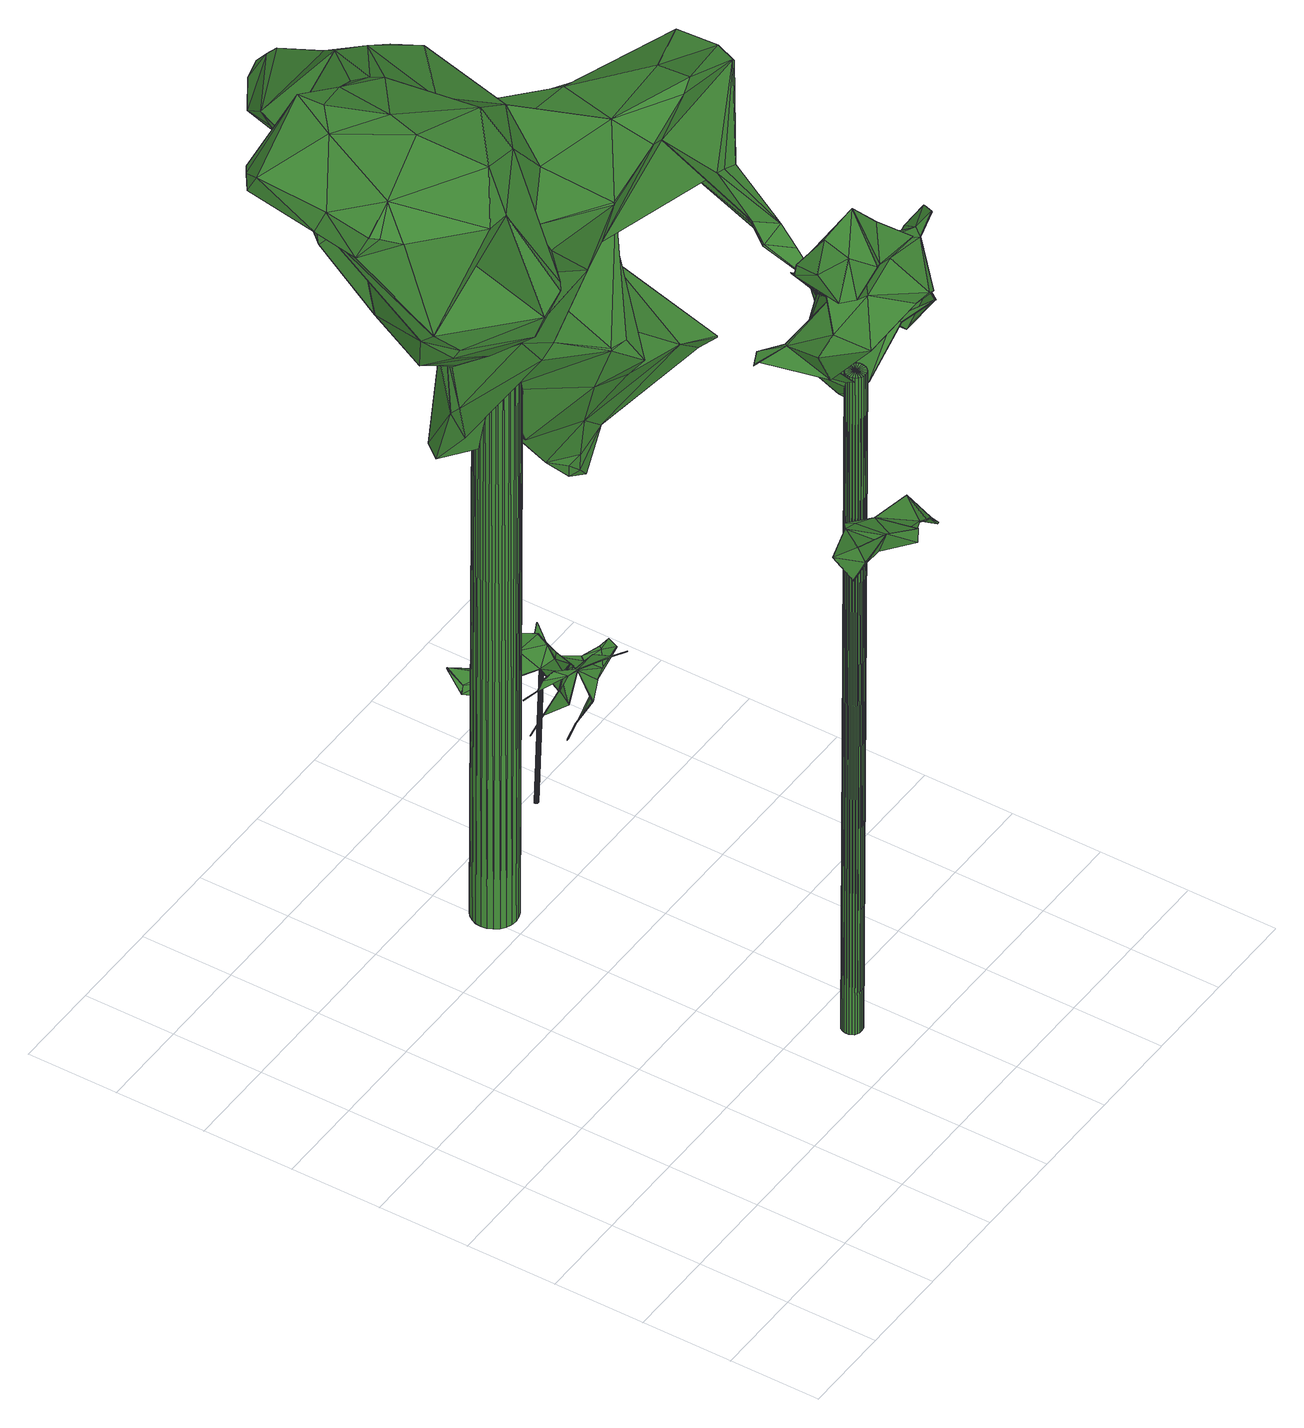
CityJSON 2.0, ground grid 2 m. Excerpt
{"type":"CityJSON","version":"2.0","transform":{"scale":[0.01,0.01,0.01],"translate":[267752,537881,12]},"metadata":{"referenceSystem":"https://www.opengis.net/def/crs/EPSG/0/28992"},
"CityObjects":{
"tree1":{"type":"SolitaryVegetationObject","attributes":{"gtid":71,"crown_width_m":5.17,"crown_median_z":29.79,"crown_r50_m":0.303,"crown_porosity":0.956,"trunk_H_m":16.92,"trunk_DBH_m":0.442,"trunk_radius_m":0.221,"trunk_base_height_m":12.87,"original_gtid":"75"},"geometry":[{"type":"Solid","lod":"3","boundaries":[[[[0,1,2]],[[3,4,5]],[[6,7,8]],[[9,10,11]],[[12,10,9]],[[13,14,15]],[[16,17,18]],[[19,20,21]],[[22,23,24]],[[25,26,27]],[[28,29,30]],[[31,1,32]],[[33,34,35]],[[36,34,37]],[[38,39,40]],[[41,42,43]],[[41,43,44]],[[45,46,22]],[[47,48,49]],[[50,51,52]],[[53,25,54]],[[12,55,56]],[[57,56,58]],[[0,8,7]],[[59,60,61]],[[54,25,62]],[[53,63,64]],[[65,4,66]],[[67,5,65]],[[3,66,4]],[[68,69,70]],[[69,71,70]],[[72,73,74]],[[3,75,66]],[[76,77,78]],[[0,7,1]],[[78,20,79]],[[65,5,4]],[[44,80,81]],[[26,64,82]],[[5,83,3]],[[59,18,17]],[[84,85,43]],[[69,11,86]],[[29,87,30]],[[80,88,75]],[[64,25,53]],[[26,25,64]],[[89,17,16]],[[90,91,6]],[[19,21,22]],[[92,40,93]],[[62,63,54]],[[57,94,31]],[[9,91,90]],[[9,90,12]],[[67,83,5]],[[95,75,83]],[[96,81,95]],[[97,81,96]],[[96,95,83]],[[96,83,67]],[[98,99,38]],[[19,100,98]],[[46,100,22]],[[75,3,83]],[[48,60,59]],[[91,11,6]],[[91,9,11]],[[37,34,33]],[[87,101,102]],[[103,51,89]],[[104,105,76]],[[69,68,31]],[[68,57,31]],[[7,6,32]],[[6,106,90]],[[8,106,6]],[[17,49,48]],[[96,67,107]],[[104,98,108]],[[20,76,21]],[[72,74,93]],[[42,93,74]],[[95,81,75]],[[57,70,56]],[[109,66,110]],[[109,110,111]],[[80,43,85]],[[33,13,15]],[[112,38,99]],[[14,13,101]],[[14,101,29]],[[56,70,12]],[[24,49,113]],[[99,98,100]],[[68,70,57]],[[59,17,48]],[[102,114,36]],[[63,62,25]],[[54,63,53]],[[29,101,87]],[[80,85,88]],[[115,116,8]],[[73,117,118]],[[119,114,120]],[[102,120,114]],[[121,73,118]],[[82,122,26]],[[87,102,36]],[[123,50,124]],[[31,94,1]],[[7,32,1]],[[82,94,57]],[[30,124,50]],[[103,123,124]],[[118,125,121]],[[126,121,125]],[[56,55,116]],[[123,17,89]],[[127,16,18]],[[69,32,11]],[[31,32,69]],[[42,74,126]],[[128,127,129]],[[130,35,45]],[[50,123,89]],[[108,105,104]],[[63,25,131]],[[27,131,25]],[[64,131,82]],[[64,63,131]],[[127,18,61]],[[2,94,131]],[[1,94,2]],[[131,94,82]],[[47,24,112]],[[112,99,47]],[[22,21,23]],[[125,118,84]],[[45,129,46]],[[61,46,129]],[[17,123,103]],[[129,35,128]],[[120,132,119]],[[130,132,120]],[[61,129,127]],[[79,20,19]],[[76,98,104]],[[127,128,16]],[[44,43,80]],[[40,72,93]],[[24,133,119]],[[133,113,119]],[[55,106,8]],[[11,32,6]],[[131,134,2]],[[2,134,115]],[[131,27,134]],[[57,122,82]],[[58,122,57]],[[59,61,18]],[[58,116,122]],[[58,56,116]],[[116,115,134]],[[116,134,122]],[[26,122,134]],[[26,134,27]],[[75,81,80]],[[76,105,111]],[[30,135,124]],[[116,55,8]],[[70,86,12]],[[71,86,70]],[[84,43,42]],[[39,72,40]],[[28,136,29]],[[45,35,129]],[[19,22,100]],[[111,105,109]],[[107,109,105]],[[125,42,126]],[[125,84,42]],[[114,34,36]],[[79,98,76]],[[79,76,78]],[[108,38,40]],[[108,98,38]],[[14,137,15]],[[55,12,106]],[[87,36,135]],[[87,135,30]],[[75,88,66]],[[133,112,113]],[[112,24,113]],[[28,52,51]],[[128,17,103]],[[108,40,107]],[[92,107,40]],[[14,136,137]],[[28,137,136]],[[14,29,136]],[[48,47,99]],[[15,137,37]],[[37,137,28]],[[73,39,117]],[[84,117,39]],[[84,39,85]],[[101,13,138]],[[84,118,117]],[[102,101,138]],[[102,138,120]],[[37,33,15]],[[92,93,42]],[[79,19,98]],[[78,77,20]],[[20,77,76]],[[76,111,21]],[[23,21,111]],[[119,132,24]],[[45,49,24]],[[30,52,28]],[[107,105,108]],[[24,139,133]],[[39,133,139]],[[85,139,140]],[[39,139,85]],[[38,112,39]],[[112,133,39]],[[140,139,111]],[[66,109,65]],[[23,111,139]],[[24,23,139]],[[73,72,39]],[[90,106,12]],[[48,99,60]],[[138,141,142]],[[138,142,120]],[[45,24,132]],[[130,45,132]],[[22,24,47]],[[50,52,30]],[[113,49,128]],[[121,74,73]],[[128,49,17]],[[22,49,45]],[[47,49,22]],[[103,16,128]],[[89,16,103]],[[88,110,66]],[[124,51,103]],[[135,51,124]],[[11,10,86]],[[135,28,51]],[[135,37,28]],[[92,42,41]],[[97,96,107]],[[92,41,107]],[[89,51,50]],[[81,41,44]],[[97,41,81]],[[107,41,97]],[[113,34,119]],[[126,74,121]],[[65,109,67]],[[111,110,140]],[[141,33,35]],[[114,119,34]],[[35,34,128]],[[141,13,33]],[[67,109,107]],[[138,13,141]],[[88,140,110]],[[69,86,71]],[[2,8,0]],[[115,8,2]],[[37,135,143]],[[128,34,113]],[[88,85,140]],[[141,35,142]],[[120,142,130]],[[130,142,35]],[[135,36,143]],[[37,143,36]],[[12,86,10]],[[46,61,60]],[[99,100,60]],[[46,60,100]],[[144,145,146]],[[144,146,147]],[[147,146,148]],[[147,148,149]],[[146,145,150]],[[146,150,148]],[[148,150,151]],[[148,151,149]],[[150,145,152]],[[150,152,151]],[[151,152,153]],[[151,153,149]],[[152,145,154]],[[152,154,153]],[[153,154,155]],[[153,155,149]],[[154,145,156]],[[154,156,155]],[[155,156,157]],[[155,157,149]],[[156,145,158]],[[156,158,157]],[[157,158,159]],[[157,159,149]],[[158,145,160]],[[158,160,159]],[[159,160,161]],[[159,161,149]],[[160,145,162]],[[160,162,161]],[[161,162,163]],[[161,163,149]],[[162,145,164]],[[162,164,163]],[[163,164,165]],[[163,165,149]],[[164,145,166]],[[164,166,165]],[[165,166,167]],[[165,167,149]],[[166,145,168]],[[166,168,167]],[[167,168,169]],[[167,169,149]],[[168,145,170]],[[168,170,169]],[[169,170,171]],[[169,171,149]],[[170,145,172]],[[170,172,171]],[[171,172,173]],[[171,173,149]],[[172,145,174]],[[172,174,173]],[[173,174,175]],[[173,175,149]],[[174,145,176]],[[174,176,175]],[[175,176,177]],[[175,177,149]],[[176,145,178]],[[176,178,177]],[[177,178,179]],[[177,179,149]],[[178,145,180]],[[178,180,179]],[[179,180,181]],[[179,181,149]],[[180,145,182]],[[180,182,181]],[[181,182,183]],[[181,183,149]],[[182,145,184]],[[182,184,183]],[[183,184,185]],[[183,185,149]],[[184,145,186]],[[184,186,185]],[[185,186,187]],[[185,187,149]],[[186,145,188]],[[186,188,187]],[[187,188,189]],[[187,189,149]],[[188,145,190]],[[188,190,189]],[[189,190,191]],[[189,191,149]],[[190,145,192]],[[190,192,191]],[[191,192,193]],[[191,193,149]],[[192,145,144]],[[192,144,193]],[[193,144,147]],[[193,147,149]]]]}]},
"tree2":{"type":"SolitaryVegetationObject","attributes":{"gtid":46,"crown_width_m":10.28,"crown_median_z":30.71,"crown_r50_m":0.474,"crown_porosity":0.89,"trunk_H_m":17.83,"trunk_DBH_m":0.975,"trunk_radius_m":0.487,"trunk_base_height_m":12.88,"original_gtid":"48"},"geometry":[{"type":"Solid","lod":"3","boundaries":[[[[194,195,196]],[[197,198,199]],[[200,201,202]],[[203,204,205]],[[206,204,203]],[[207,208,209]],[[210,211,212]],[[194,210,212]],[[213,214,215]],[[216,217,194]],[[218,219,220]],[[221,212,222]],[[223,224,204]],[[213,225,226]],[[215,225,213]],[[227,214,213]],[[207,225,228]],[[229,230,231]],[[229,231,232]],[[233,231,234]],[[233,234,235]],[[236,237,238]],[[239,240,241]],[[242,222,243]],[[244,245,246]],[[247,248,249]],[[250,211,210]],[[251,252,253]],[[236,254,255]],[[194,212,221]],[[196,216,194]],[[197,243,211]],[[256,257,246]],[[221,258,194]],[[194,258,195]],[[259,260,261]],[[262,234,263]],[[196,264,216]],[[265,266,267]],[[210,194,217]],[[268,267,266]],[[269,270,271]],[[269,271,272]],[[221,222,258]],[[195,258,222]],[[273,274,208]],[[209,208,274]],[[275,232,276]],[[215,277,228]],[[225,215,228]],[[278,279,280]],[[281,282,283]],[[222,277,195]],[[284,285,286]],[[287,240,288]],[[241,240,287]],[[281,286,282]],[[276,289,275]],[[247,249,290]],[[272,291,292]],[[282,285,293]],[[283,282,293]],[[286,285,282]],[[210,294,250]],[[295,294,210]],[[217,295,210]],[[296,247,297]],[[263,234,230]],[[255,298,237]],[[244,257,248]],[[240,299,288]],[[217,216,300]],[[295,217,300]],[[271,291,272]],[[220,219,301]],[[259,302,303]],[[304,305,306]],[[307,306,305]],[[291,308,309]],[[195,277,196]],[[277,264,196]],[[227,264,214]],[[215,214,277]],[[293,285,284]],[[310,303,302]],[[245,279,311]],[[197,211,312]],[[310,302,281]],[[198,197,312]],[[238,237,313]],[[314,200,202]],[[257,256,315]],[[257,315,248]],[[316,249,248]],[[256,287,315]],[[251,233,252]],[[202,317,314]],[[270,269,318]],[[272,318,269]],[[319,219,320]],[[316,321,249]],[[249,321,290]],[[322,261,284]],[[323,229,232]],[[306,307,324]],[[325,326,327]],[[288,315,287]],[[290,321,328]],[[256,311,287]],[[246,311,256]],[[321,299,328]],[[238,207,228]],[[329,330,262]],[[227,213,206]],[[290,331,247]],[[301,219,332]],[[241,287,311]],[[197,242,243]],[[333,334,327]],[[318,334,333]],[[251,253,335]],[[200,314,336]],[[201,337,338]],[[322,281,302]],[[301,229,323]],[[250,312,211]],[[337,339,338]],[[333,327,340]],[[306,253,341]],[[198,312,250]],[[247,296,342]],[[247,342,248]],[[343,324,307]],[[300,343,295]],[[289,270,275]],[[283,344,310]],[[283,310,281]],[[299,345,288]],[[208,346,238]],[[286,322,284]],[[306,324,253]],[[289,347,270]],[[207,226,225]],[[272,292,325]],[[270,318,275]],[[263,265,268]],[[322,302,259]],[[218,220,339]],[[220,224,339]],[[337,200,336]],[[337,336,348]],[[264,206,349]],[[212,243,222]],[[211,243,212]],[[350,247,331]],[[257,244,246]],[[351,352,344]],[[353,352,351]],[[223,338,224]],[[280,319,348]],[[240,354,299]],[[239,354,240]],[[298,355,313]],[[223,226,274]],[[223,274,338]],[[264,349,216]],[[300,216,349]],[[241,354,239]],[[300,349,253]],[[233,356,276]],[[226,209,274]],[[323,232,275]],[[241,311,354]],[[357,358,266]],[[306,341,304]],[[207,209,226]],[[307,344,352]],[[344,255,254]],[[344,283,255]],[[255,283,298]],[[338,339,224]],[[301,332,229]],[[313,359,360]],[[247,361,297]],[[362,297,361]],[[325,292,326]],[[326,292,340]],[[232,231,233]],[[276,232,233]],[[230,234,231]],[[230,332,263]],[[347,289,356]],[[276,356,289]],[[281,322,286]],[[311,279,354]],[[275,318,323]],[[311,246,245]],[[327,326,340]],[[332,279,363]],[[227,206,264]],[[213,226,223]],[[305,310,307]],[[327,334,325]],[[265,267,268]],[[223,204,213]],[[245,363,279]],[[245,364,363]],[[199,254,236]],[[348,319,320]],[[325,334,272]],[[318,272,334]],[[303,235,330]],[[303,305,235]],[[365,329,357]],[[230,229,332]],[[278,361,354]],[[299,354,361]],[[366,367,368]],[[205,367,366]],[[369,368,270]],[[288,345,315]],[[305,304,341]],[[305,341,235]],[[280,348,370]],[[358,329,262]],[[205,204,224]],[[250,254,198]],[[365,313,329]],[[313,360,329]],[[199,198,254]],[[343,353,295]],[[310,305,303]],[[245,296,371]],[[280,332,319]],[[294,295,353]],[[294,353,250]],[[291,309,340]],[[332,280,279]],[[298,283,355]],[[365,357,372]],[[260,330,359]],[[208,207,346]],[[338,274,201]],[[369,270,347]],[[349,335,253]],[[203,349,206]],[[238,346,207]],[[367,220,373]],[[367,373,308]],[[368,367,308]],[[233,251,356]],[[360,330,329]],[[201,274,273]],[[299,321,345]],[[356,251,347]],[[369,347,251]],[[251,366,369]],[[366,368,369]],[[319,332,219]],[[254,351,344]],[[364,245,371]],[[337,348,339]],[[335,374,251]],[[251,374,366]],[[366,374,205]],[[300,324,343]],[[218,339,320]],[[348,320,339]],[[236,242,199]],[[197,199,242]],[[200,337,201]],[[248,345,316]],[[375,363,364]],[[244,248,342]],[[376,202,377]],[[376,377,365]],[[259,330,260]],[[303,330,259]],[[375,266,332]],[[378,357,266]],[[378,266,375]],[[307,352,343]],[[252,235,341]],[[278,354,279]],[[202,372,317]],[[262,330,235]],[[268,266,358]],[[280,370,278]],[[361,278,370]],[[359,313,355]],[[359,355,293]],[[283,293,355]],[[300,253,324]],[[218,320,219]],[[372,202,376]],[[252,233,235]],[[252,341,253]],[[297,371,296]],[[329,358,357]],[[268,358,262]],[[268,262,263]],[[202,201,377]],[[364,371,375]],[[317,379,314]],[[336,314,379]],[[350,361,247]],[[299,361,350]],[[299,350,328]],[[349,203,335]],[[374,335,203]],[[203,205,374]],[[328,350,331]],[[328,331,290]],[[373,220,301]],[[357,378,372]],[[317,372,378]],[[315,345,248]],[[365,380,313]],[[343,352,353]],[[254,353,351]],[[250,353,254]],[[321,316,345]],[[208,380,273]],[[238,380,208]],[[238,313,380]],[[206,213,204]],[[380,377,273]],[[365,377,380]],[[273,377,201]],[[228,242,236]],[[228,236,238]],[[222,242,277]],[[228,277,242]],[[360,359,330]],[[297,362,379]],[[307,310,344]],[[245,244,342]],[[336,379,362]],[[245,342,296]],[[255,237,236]],[[313,237,298]],[[368,271,270]],[[260,359,293]],[[361,370,362]],[[224,367,205]],[[224,220,367]],[[333,373,318]],[[292,291,340]],[[323,373,301]],[[291,368,308]],[[271,368,291]],[[318,373,323]],[[336,362,370]],[[336,370,348]],[[234,262,235]],[[373,309,308]],[[340,309,333]],[[333,309,373]],[[332,363,375]],[[372,376,365]],[[284,261,293]],[[260,293,261]],[[259,261,322]],[[378,379,317]],[[297,379,371]],[[378,371,379]],[[332,265,263]],[[332,266,265]],[[375,371,378]],[[277,381,264]],[[214,264,381]],[[214,381,277]],[[382,383,384]],[[382,384,385]],[[385,384,386]],[[385,386,387]],[[384,383,388]],[[384,388,386]],[[386,388,389]],[[386,389,387]],[[388,383,390]],[[388,390,389]],[[389,390,391]],[[389,391,387]],[[390,383,392]],[[390,392,391]],[[391,392,393]],[[391,393,387]],[[392,383,394]],[[392,394,393]],[[393,394,395]],[[393,395,387]],[[394,383,396]],[[394,396,395]],[[395,396,397]],[[395,397,387]],[[396,383,398]],[[396,398,397]],[[397,398,399]],[[397,399,387]],[[398,383,400]],[[398,400,399]],[[399,400,401]],[[399,401,387]],[[400,383,402]],[[400,402,401]],[[401,402,403]],[[401,403,387]],[[402,383,404]],[[402,404,403]],[[403,404,405]],[[403,405,387]],[[404,383,406]],[[404,406,405]],[[405,406,407]],[[405,407,387]],[[406,383,408]],[[406,408,407]],[[407,408,409]],[[407,409,387]],[[408,383,410]],[[408,410,409]],[[409,410,411]],[[409,411,387]],[[410,383,412]],[[410,412,411]],[[411,412,413]],[[411,413,387]],[[412,383,414]],[[412,414,413]],[[413,414,415]],[[413,415,387]],[[414,383,416]],[[414,416,415]],[[415,416,417]],[[415,417,387]],[[416,383,418]],[[416,418,417]],[[417,418,419]],[[417,419,387]],[[418,383,420]],[[418,420,419]],[[419,420,421]],[[419,421,387]],[[420,383,422]],[[420,422,421]],[[421,422,423]],[[421,423,387]],[[422,383,424]],[[422,424,423]],[[423,424,425]],[[423,425,387]],[[424,383,426]],[[424,426,425]],[[425,426,427]],[[425,427,387]],[[426,383,428]],[[426,428,427]],[[427,428,429]],[[427,429,387]],[[428,383,430]],[[428,430,429]],[[429,430,431]],[[429,431,387]],[[430,383,382]],[[430,382,431]],[[431,382,385]],[[431,385,387]]]]}]},
"tree3":{"type":"SolitaryVegetationObject","attributes":{"gtid":539,"crown_width_m":3.21,"crown_median_z":16.55,"crown_r50_m":0.21,"crown_porosity":0.95,"trunk_H_m":3.6,"trunk_DBH_m":0.0884,"trunk_radius_m":0.0442,"trunk_base_height_m":12.95,"original_gtid":"609"},"geometry":[{"type":"Solid","lod":"3","boundaries":[[[[432,433,434]],[[435,436,437]],[[438,439,440]],[[441,442,443]],[[444,445,446]],[[443,447,448]],[[435,449,441]],[[450,451,452]],[[453,454,455]],[[456,457,458]],[[459,460,438]],[[461,459,438]],[[462,463,464]],[[465,445,444]],[[466,467,468]],[[469,465,444]],[[470,471,472]],[[473,460,459]],[[474,475,450]],[[476,477,478]],[[479,480,481]],[[450,475,451]],[[482,481,480]],[[456,483,484]],[[452,451,475]],[[485,486,458]],[[487,482,488]],[[479,481,487]],[[483,489,490]],[[491,492,493]],[[477,494,478]],[[493,492,495]],[[493,495,438]],[[439,438,495]],[[439,495,492]],[[481,482,487]],[[496,476,432]],[[484,497,498]],[[455,454,499]],[[458,488,485]],[[435,500,449]],[[487,488,479]],[[458,457,479]],[[489,456,458]],[[489,483,456]],[[501,436,441]],[[502,503,504]],[[505,477,506]],[[505,506,507]],[[447,508,448]],[[500,476,496]],[[484,498,456]],[[434,509,432]],[[475,474,452]],[[485,480,510]],[[486,511,489]],[[512,513,514]],[[464,512,514]],[[479,488,458]],[[466,515,467]],[[437,436,506]],[[437,506,477]],[[510,479,457]],[[445,514,502]],[[488,482,480]],[[488,480,485]],[[493,516,517]],[[493,517,491]],[[462,468,467]],[[450,439,492]],[[477,435,437]],[[464,463,512]],[[518,444,515]],[[464,519,520]],[[493,520,519]],[[467,463,462]],[[512,463,467]],[[521,522,523]],[[496,432,509]],[[438,460,493]],[[480,479,510]],[[459,461,524]],[[525,473,526]],[[450,452,527]],[[474,527,452]],[[502,513,503]],[[432,478,521]],[[457,486,510]],[[510,486,485]],[[454,520,528]],[[454,528,471]],[[454,453,520]],[[519,503,513]],[[526,529,524]],[[497,530,498]],[[531,530,497]],[[473,529,526]],[[500,435,477]],[[505,507,477]],[[446,512,444]],[[478,532,522]],[[502,446,445]],[[457,456,486]],[[433,453,434]],[[440,461,438]],[[526,524,533]],[[464,523,522]],[[524,461,533]],[[440,533,461]],[[531,497,534]],[[455,499,453]],[[512,467,515]],[[512,515,444]],[[459,529,473]],[[524,529,459]],[[535,465,469]],[[500,477,476]],[[435,441,436]],[[442,449,496]],[[489,511,490]],[[506,536,537]],[[506,537,454]],[[520,521,523]],[[520,523,464]],[[444,518,469]],[[494,514,515]],[[502,504,446]],[[446,504,513]],[[498,511,456]],[[538,507,454]],[[472,538,454]],[[519,513,493]],[[493,504,503]],[[456,511,486]],[[508,499,537]],[[439,517,525]],[[516,525,517]],[[527,474,491]],[[527,491,450]],[[491,474,492]],[[492,474,450]],[[450,491,439]],[[490,511,498]],[[521,453,433]],[[514,539,464]],[[494,539,514]],[[458,486,489]],[[535,445,465]],[[469,518,535]],[[535,518,445]],[[512,446,513]],[[432,521,433]],[[519,539,494]],[[460,528,493]],[[514,513,502]],[[507,494,477]],[[521,520,453]],[[460,473,528]],[[525,528,473]],[[472,528,525]],[[472,454,470]],[[470,454,471]],[[471,528,472]],[[493,528,520]],[[518,515,445]],[[521,478,522]],[[464,539,519]],[[445,515,514]],[[499,454,537]],[[476,478,432]],[[494,507,519]],[[538,503,507]],[[478,494,515]],[[439,491,517]],[[538,493,503]],[[493,513,504]],[[522,532,468]],[[468,532,466]],[[466,532,515]],[[478,515,532]],[[462,522,468]],[[525,540,472]],[[472,540,538]],[[464,522,462]],[[499,508,509]],[[442,441,449]],[[498,534,490]],[[483,490,534]],[[536,436,501]],[[443,442,447]],[[498,530,534]],[[483,534,484]],[[453,499,434]],[[484,534,497]],[[530,531,534]],[[434,499,509]],[[508,537,536]],[[536,506,436]],[[500,496,449]],[[501,508,536]],[[501,448,508]],[[496,509,508]],[[496,508,447]],[[496,447,442]],[[448,541,443]],[[501,541,448]],[[443,541,441]],[[501,441,541]],[[538,542,493]],[[516,493,542]],[[507,503,519]],[[439,525,543]],[[440,543,533]],[[439,543,440]],[[533,543,526]],[[454,507,506]],[[516,540,525]],[[542,538,540]],[[542,540,516]],[[526,543,525]],[[544,545,546]],[[544,546,547]],[[547,546,548]],[[547,548,549]],[[546,545,550]],[[546,550,548]],[[548,550,551]],[[548,551,549]],[[550,545,552]],[[550,552,551]],[[551,552,553]],[[551,553,549]],[[552,545,554]],[[552,554,553]],[[553,554,555]],[[553,555,549]],[[554,545,556]],[[554,556,555]],[[555,556,557]],[[555,557,549]],[[556,545,558]],[[556,558,557]],[[557,558,559]],[[557,559,549]],[[558,545,560]],[[558,560,559]],[[559,560,561]],[[559,561,549]],[[560,545,562]],[[560,562,561]],[[561,562,563]],[[561,563,549]],[[562,545,564]],[[562,564,563]],[[563,564,565]],[[563,565,549]],[[564,545,566]],[[564,566,565]],[[565,566,567]],[[565,567,549]],[[566,545,568]],[[566,568,567]],[[567,568,569]],[[567,569,549]],[[568,545,570]],[[568,570,569]],[[569,570,571]],[[569,571,549]],[[570,545,572]],[[570,572,571]],[[571,572,573]],[[571,573,549]],[[572,545,574]],[[572,574,573]],[[573,574,575]],[[573,575,549]],[[574,545,576]],[[574,576,575]],[[575,576,577]],[[575,577,549]],[[576,545,578]],[[576,578,577]],[[577,578,579]],[[577,579,549]],[[578,545,580]],[[578,580,579]],[[579,580,581]],[[579,581,549]],[[580,545,582]],[[580,582,581]],[[581,582,583]],[[581,583,549]],[[582,545,584]],[[582,584,583]],[[583,584,585]],[[583,585,549]],[[584,545,586]],[[584,586,585]],[[585,586,587]],[[585,587,549]],[[586,545,588]],[[586,588,587]],[[587,588,589]],[[587,589,549]],[[588,545,590]],[[588,590,589]],[[589,590,591]],[[589,591,549]],[[590,545,592]],[[590,592,591]],[[591,592,593]],[[591,593,549]],[[592,545,544]],[[592,544,593]],[[593,544,547]],[[593,547,549]]]]}]}
},
"vertices":[
[506,175,1618],[498,196,1618],[544,156,1614],[611,315,2203],[600,371,2120],[579,310,2139],[408,137,1616],[477,179,1624],[467,89,1641],[331,66,1662],[388,76,1660],[373,140,1652],[429,54,1713],[949,567,1703],[1014,549,1671],[924,528,1659],[758,331,1700],[751,303,1738],[755,330,1699],[607,426,1860],[559,435,1896],[601,397,1902],[622,421,1857],[712,367,1941],[744,379,1914],[709,137,1500],[646,104,1561],[644,105,1559],[998,379,1648],[1071,519,1709],[1010,335,1768],[498,195,1620],[476,180,1626],[927,531,1698],[883,503,1779],[881,504,1779],[924,512,1771],[967,423,1690],[702,275,1959],[835,310,2011],[764,205,1978],[738,247,2094],[863,260,2047],[759,283,2104],[754,205,2158],[752,452,1779],[675,376,1778],[659,358,1823],[724,303,1745],[677,374,1780],[983,302,1773],[982,304,1772],[1009,334,1766],[751,145,1454],[750,146,1451],[513,38,1635],[537,52,1646],[544,156,1618],[563,89,1611],[723,315,1727],[675,374,1779],[738,364,1687],[717,168,1472],[718,168,1474],[711,137,1502],[594,372,2096],[632,374,2109],[565,252,2106],[506,175,1622],[478,179,1627],[484,77,1653],[467,90,1644],[844,279,2009],[905,324,2012],[865,260,2045],[693,304,2228],[596,390,1905],[524,417,1898],[522,417,1896],[560,429,1870],[735,277,2175],[642,208,2169],[654,155,1593],[604,254,2191],[879,281,2050],[750,321,2098],[416,111,1660],[1021,467,1748],[692,317,2105],[875,310,1793],[388,74,1658],[332,66,1659],[783,186,2002],[809,194,1981],[545,157,1616],[619,198,2185],[589,225,2110],[635,239,2152],[617,304,1844],[651,327,1841],[656,358,1822],[982,536,1736],[927,520,1774],[869,326,1802],[555,292,1953],[619,299,1961],[429,72,1659],[679,260,2036],[622,215,1959],[656,352,2083],[657,353,2085],[699,352,1975],[760,346,1915],[801,440,1806],[883,504,1782],[561,89,1608],[553,67,1615],[905,324,2014],[938,301,2053],[832,467,1822],[870,560,1802],[938,299,2052],[609,96,1589],[874,309,1796],[983,304,1774],[910,265,2076],[910,263,2075],[764,359,1656],[778,414,1736],[775,415,1735],[830,468,1820],[653,156,1591],[830,467,1822],[761,348,1916],[607,97,1587],[1008,336,1767],[1031,485,1694],[975,454,1668],[919,553,1768],[760,342,2037],[742,347,2060],[917,552,1767],[870,559,1800],[1010,423,1722],[747,325,87],[725,325,87],[746,331,87],[748,317,1779],[748,323,1779],[726,318,1779],[744,336,87],[745,329,1779],[741,341,87],[742,333,1779],[736,344,87],[737,337,1779],[731,346,87],[732,339,1779],[725,347,87],[726,340,1779],[719,346,87],[721,339,1779],[714,344,87],[715,337,1779],[709,341,87],[711,333,1779],[706,336,87],[707,329,1779],[704,331,87],[705,323,1779],[703,325,87],[704,318,1779],[704,319,87],[705,312,1779],[706,314,87],[707,306,1779],[709,309,87],[711,302,1779],[714,306,87],[715,298,1779],[719,304,87],[720,296,1779],[725,303,87],[726,295,1779],[731,304,87],[732,296,1779],[736,306,87],[737,298,1779],[741,309,87],[742,302,1779],[744,314,87],[745,306,1779],[746,319,87],[747,312,1779],
[79,963,2385],[58,912,2316],[193,803,2307],[22,1246,2317],[76,1283,2321],[105,1292,2273],[477,1046,1434],[402,1009,1585],[401,1029,1563],[474,887,2060],[518,876,1970],[656,822,2009],[355,749,2075],[162,944,1908],[233,977,1843],[250,915,1859],[145,1140,2422],[12,1218,2370],[18,1063,2353],[290,764,1975],[283,738,2043],[157,848,1999],[296,874,2353],[243,1003,2412],[713,1032,1655],[956,1015,1673],[730,932,1789],[9,960,2344],[2,985,2287],[483,923,1911],[682,900,1784],[157,863,1971],[265,851,1902],[332,733,2077],[102,902,2038],[1018,1061,1743],[990,1138,1738],[955,1160,1916],[1108,997,1970],[874,1080,2022],[939,1193,1884],[727,1314,1952],[175,1083,2120],[398,1141,2086],[208,1076,1940],[1188,934,1210],[1177,970,1175],[1192,937,1210],[63,1092,2252],[12,1087,2296],[922,1238,1232],[965,1188,1366],[1045,1243,1362],[884,1127,1023],[1004,1206,1029],[983,1122,920],[199,1247,2430],[818,935,2052],[724,1092,2030],[623,1048,2181],[213,1294,2272],[311,1293,2154],[1215,1186,1213],[959,1229,1226],[22,944,2340],[565,1520,2105],[522,1520,2058],[568,1585,2021],[753,1331,1813],[959,1186,1718],[263,813,2284],[956,1098,1714],[710,1044,1650],[862,1127,1857],[707,1228,1740],[1022,810,1830],[1115,852,2021],[996,809,1840],[986,658,1793],[344,994,1746],[346,990,1744],[1157,875,1975],[1111,978,2041],[97,870,2070],[903,950,1324],[982,1011,1353],[864,889,1418],[579,1541,2117],[570,1558,2101],[382,1449,2147],[567,1590,2021],[541,1583,2048],[578,1588,2062],[1217,1183,1216],[1167,1030,1133],[1124,890,2033],[919,1096,976],[940,693,1815],[925,656,1786],[469,1537,2041],[201,1188,2430],[260,1075,2417],[791,1202,1245],[729,1116,1234],[310,1297,2151],[968,1056,1092],[441,988,2341],[1001,926,1759],[581,1538,2114],[560,1370,2148],[641,1237,2212],[615,1306,2216],[631,1239,2232],[541,1310,2266],[992,811,1838],[940,695,1810],[537,1406,2208],[1135,1151,1354],[51,1267,2328],[336,1287,1920],[461,1101,1365],[1170,1166,1144],[988,1121,921],[480,1132,1376],[1060,809,1814],[828,907,1489],[780,910,1503],[978,1096,938],[580,1583,2060],[1094,854,1808],[448,1093,2310],[973,613,1762],[974,556,1684],[977,561,1682],[936,1083,986],[511,1244,1821],[682,1314,1942],[911,1091,1012],[975,1035,1609],[952,651,1765],[986,661,1789],[600,955,2085],[598,1047,1466],[619,964,1567],[526,949,1688],[641,951,1603],[923,658,1782],[671,1194,2163],[861,1219,1225],[390,1171,2366],[483,1347,2279],[1017,1161,1014],[185,967,1890],[938,833,2119],[778,908,1499],[436,909,2276],[924,1073,1041],[374,1239,2336],[385,1203,2356],[293,1211,2396],[1097,959,1249],[397,1437,2105],[964,924,2086],[623,1269,1588],[680,1287,1678],[438,1410,2033],[435,1307,1996],[885,1039,1174],[704,1056,1253],[856,1001,1384],[817,1032,1349],[453,1226,1793],[839,852,2011],[722,894,1828],[882,861,1986],[914,831,2095],[799,960,1365],[788,1049,1328],[512,1129,1578],[1008,873,1793],[657,823,2014],[767,975,1516],[459,1040,1612],[368,1017,1745],[600,1052,1466],[704,1060,1256],[337,1142,1849],[273,982,2144],[674,1075,88],[625,1075,88],[672,1088,88],[673,1067,1871],[671,1080,1871],[624,1067,1871],[667,1100,88],[666,1091,1871],[659,1110,88],[659,1101,1872],[649,1117,88],[648,1109,1872],[637,1122,88],[637,1114,1872],[625,1124,88],[624,1116,1872],[612,1122,88],[611,1114,1872],[601,1117,88],[600,1109,1872],[590,1109,88],[590,1101,1871],[583,1099,88],[582,1091,1871],[578,1087,88],[577,1079,1871],[576,1075,88],[576,1067,1871],[578,1062,88],[577,1054,1871],[583,1051,88],[582,1042,1871],[591,1040,88],[590,1032,1871],[601,1033,88],[600,1024,1871],[613,1028,88],[612,1020,1871],[625,1026,88],[624,1018,1871],[638,1028,88],[637,1020,1871],[650,1033,88],[649,1025,1871],[660,1041,88],[659,1032,1871],[667,1051,88],[667,1043,1871],[672,1063,88],[671,1054,1871],
[895,1197,496],[938,1179,517],[921,1246,498],[812,1193,439],[834,1249,411],[828,1226,451],[1032,1094,399],[1024,1100,372],[1083,1094,414],[794,1260,429],[807,1266,440],[816,1308,456],[833,1098,425],[834,1100,425],[912,1092,396],[817,1308,457],[818,1309,456],[826,1226,453],[983,1121,281],[982,1140,230],[982,1142,230],[938,1179,515],[934,1197,435],[906,1216,476],[798,1020,592],[810,1003,608],[809,1003,610],[1068,1121,406],[1023,1130,406],[1083,1095,415],[882,1070,535],[874,1080,514],[924,1090,488],[809,1112,384],[845,1067,522],[845,1065,520],[881,1071,536],[808,1113,384],[999,1223,478],[999,1221,478],[998,1189,410],[1033,1142,406],[982,1123,281],[980,1141,229],[852,1180,467],[852,1180,465],[888,1142,482],[850,955,634],[851,955,635],[858,923,657],[858,925,658],[755,1049,598],[744,1052,578],[854,1000,615],[799,1022,593],[857,924,657],[850,956,636],[784,1044,602],[756,1051,598],[994,1093,342],[994,1091,342],[980,1117,421],[888,1142,480],[1022,1099,373],[840,1229,464],[720,1070,562],[745,1054,578],[921,1245,496],[817,1189,453],[833,1251,410],[912,1094,396],[954,1170,405],[913,1093,395],[888,1228,474],[881,1251,431],[933,1195,435],[881,1253,432],[888,1229,475],[854,999,613],[784,1043,600],[876,1090,460],[912,1093,397],[877,1092,460],[875,1092,460],[1023,1130,404],[1023,1101,373],[833,1099,426],[949,1148,474],[951,1148,475],[926,1151,512],[914,1126,496],[915,1126,495],[1094,1121,415],[1033,1142,404],[1074,1129,405],[983,1122,281],[998,1188,411],[1074,1128,407],[721,1072,563],[719,1071,563],[874,1082,514],[1095,1121,414],[743,1053,579],[810,1114,384],[881,1252,430],[882,1252,431],[955,1170,404],[914,1126,494],[998,1188,409],[807,1267,438],[955,1170,406],[1068,1121,404],[929,1175,95],[925,1175,95],[929,1176,95],[920,1157,455],[919,1158,455],[915,1157,455],[929,1177,95],[919,1159,455],[928,1178,95],[918,1160,455],[927,1179,95],[917,1161,455],[926,1179,95],[916,1161,455],[925,1179,95],[915,1161,455],[924,1179,95],[914,1161,455],[923,1179,95],[913,1161,455],[922,1178,95],[912,1160,455],[921,1177,95],[911,1159,455],[921,1176,95],[911,1158,455],[921,1175,95],[911,1157,454],[921,1174,95],[911,1156,454],[921,1173,95],[911,1155,454],[922,1172,95],[912,1154,454],[923,1171,95],[913,1153,454],[924,1171,95],[914,1153,454],[925,1171,95],[915,1153,454],[926,1171,95],[916,1153,454],[927,1171,95],[917,1153,454],[928,1172,95],[918,1154,455],[929,1173,95],[919,1155,455],[929,1174,95],[919,1156,455]
]}
